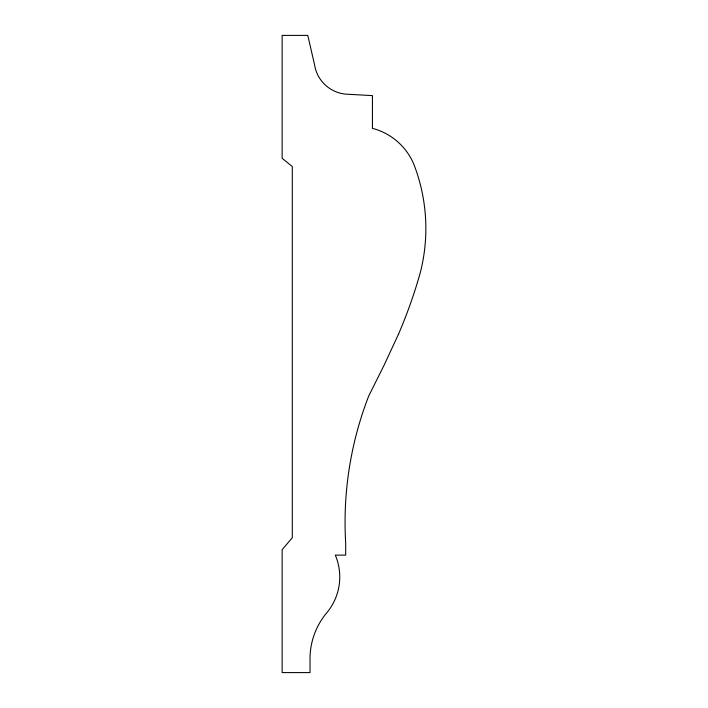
<?xml version="1.0" encoding="UTF-8"?>
<svg xmlns="http://www.w3.org/2000/svg" width="708" height="708" viewBox="0 0 708 708"><rect width="100%" height="100%" fill="white"/><g stroke="black" fill="none" stroke-linecap="round" stroke-linejoin="round"><path stroke-width="1.06" d="M398.436 334.3L384.019 365.363L368.718 396.011A349.026 349.026 0 0 0 345.69 543.231L345.69 555.125L335.291 555.125A55.799 55.799 0 0 1 327.114 612.376A71.72 71.72 0 0 0 310.024 657.732L310.024 672.6L282.147 672.6L282.147 549.682L292.307 537.699L292.307 166.548L282.147 158.318L282.147 35.4L307.794 35.4L314.485 64.401A34.869 34.869 0 0 0 345.69 94.137L372.435 95.624L372.435 128.343A61.711 61.711 0 0 1 414.038 164.769A177.77 177.77 0 0 1 420.065 273.492A495.52 495.52 0 0 1 398.436 334.3"/></g></svg>
